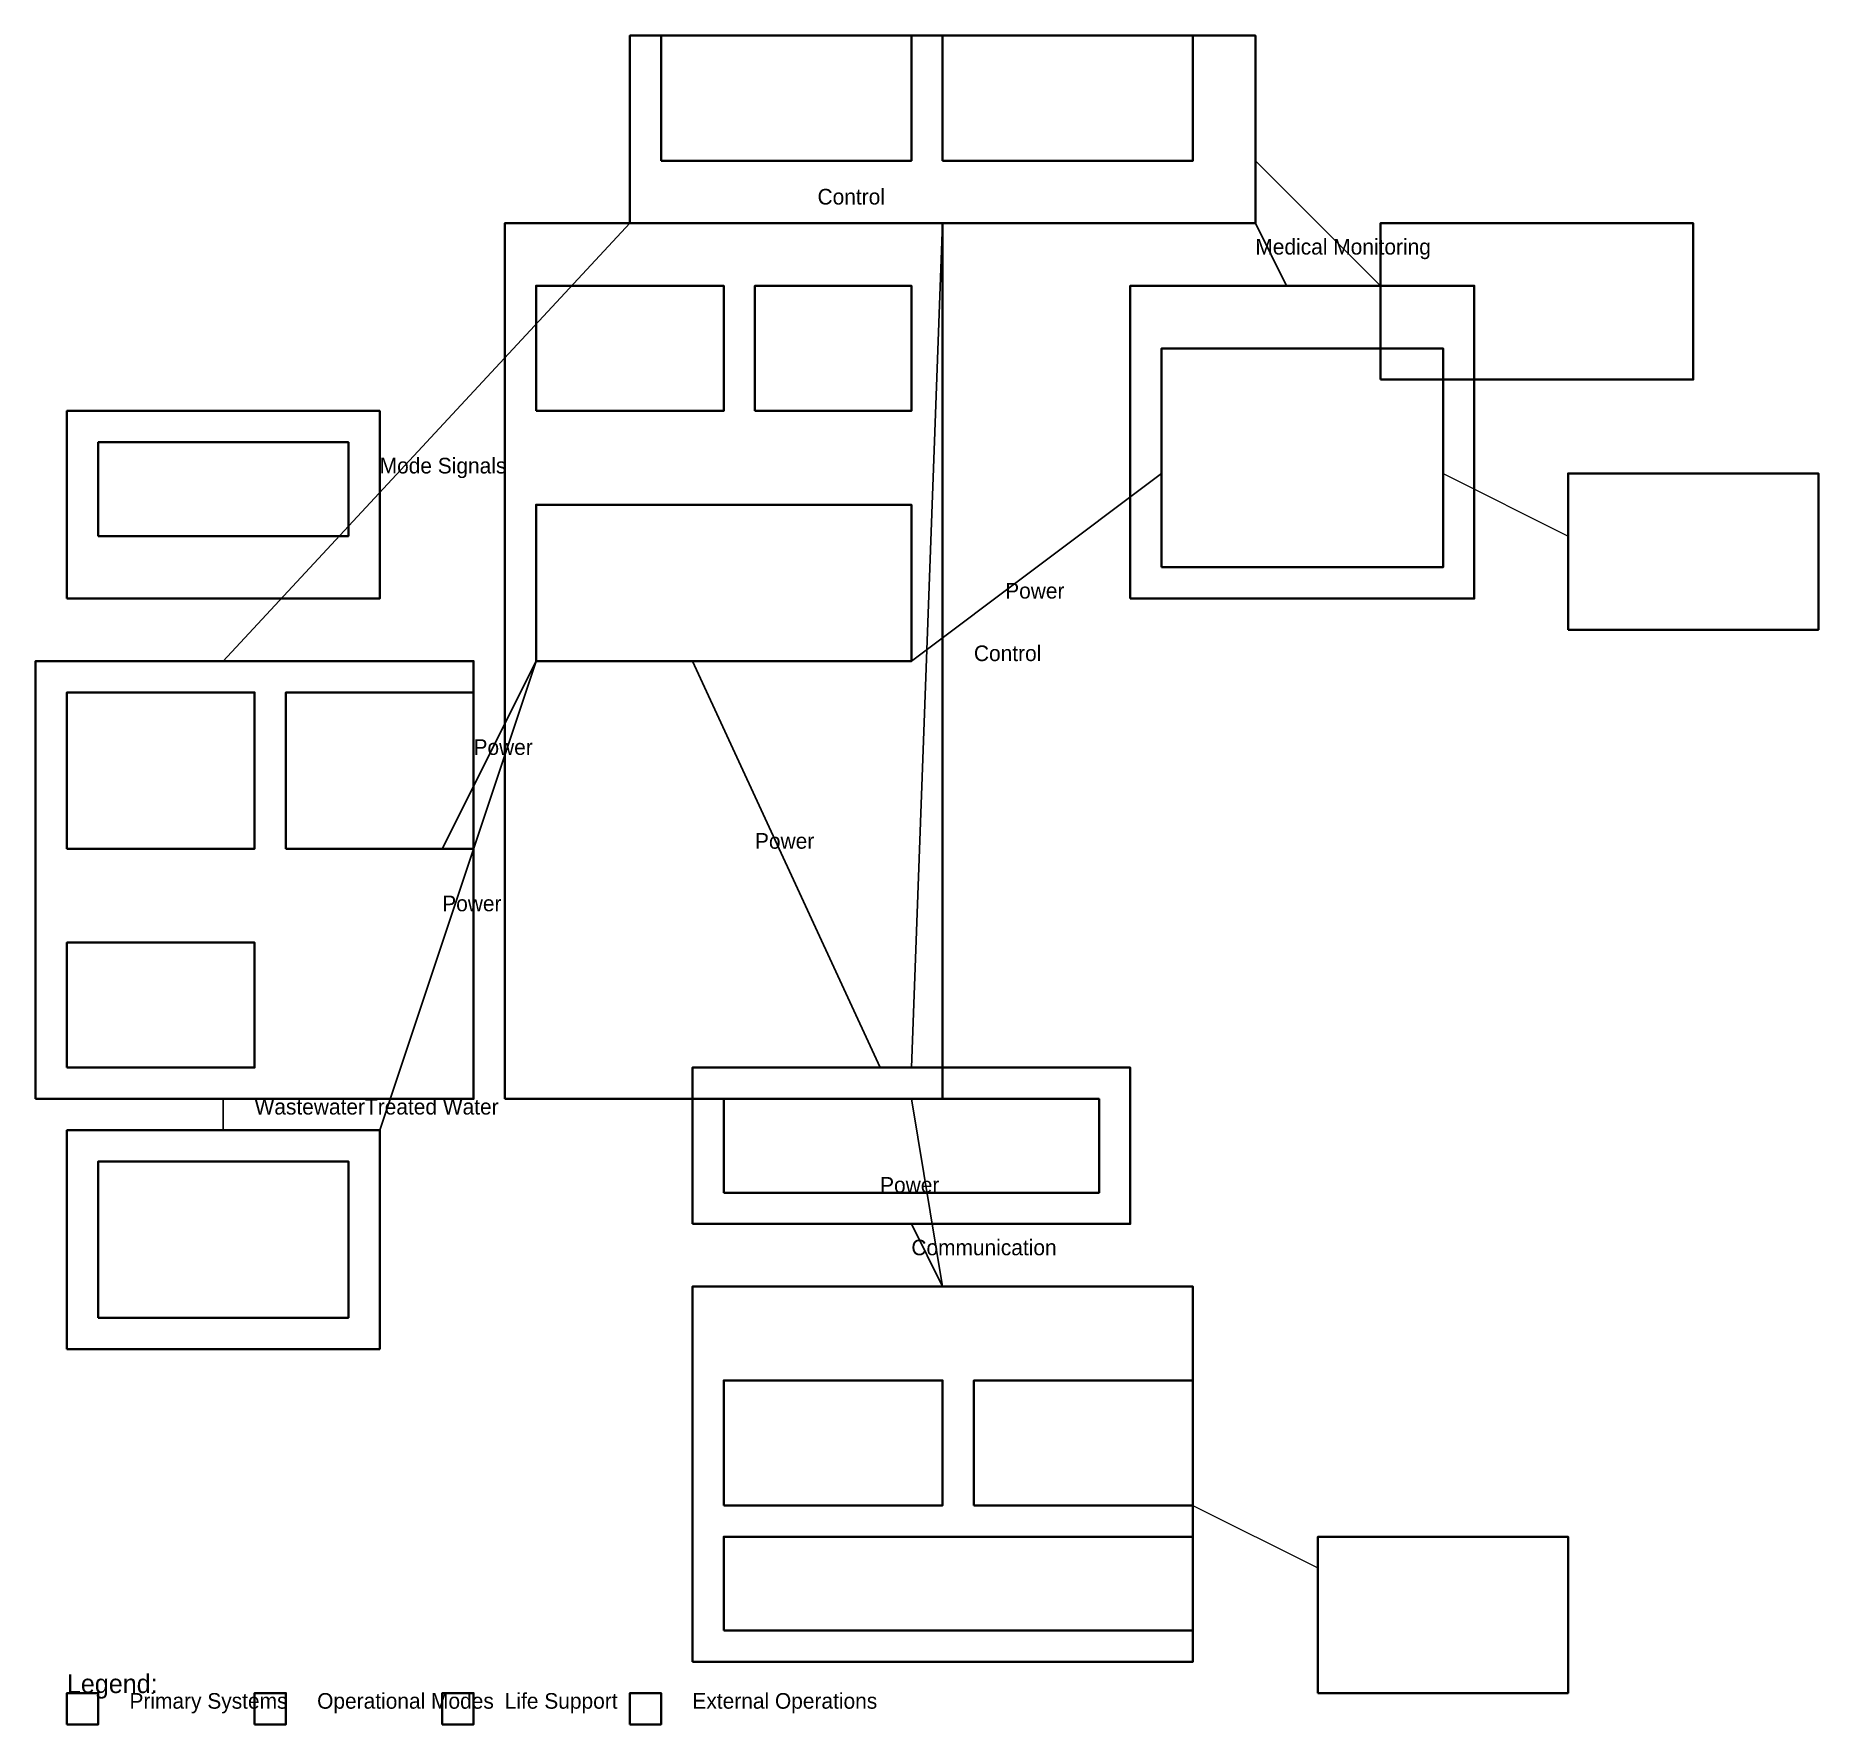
# Model space of a CAD drawing. Header units: metres. Extents: x 0.5 to 29, y 0 to 27.
import ezdxf

# ---------------------------------------------------------------- set-up
doc = ezdxf.new("R2010")
doc.units = ezdxf.units.M

msp = doc.modelspace()

# ---------------------------------------------------------------- linework, layer by layer
at = {"color": 8, "lineweight": 15}
for p, q in [((20, 25), (22, 23)), ((23, 20), (25, 19)), ((19, 3.5), (21, 2.5))]:
    msp.add_line(p, q, dxfattribs=at)
at = {"color": 7, "lineweight": 25}
for p, q in [((10, 24), (3.5, 17)), ((15, 24), (11.5, 24)), ((15, 24), (14.5, 10.5)), ((20, 24), (20.5, 23)), ((14.5, 17), (18.5, 20)), ((8.5, 17), (6, 9.5)), ((8.5, 17), (7, 14)), ((11, 17), (14, 10.5)), ((3.5, 9.5), (3.5, 10)), ((14.5, 10), (15, 7)), ((14.5, 8), (15, 7))]:
    msp.add_line(p, q, dxfattribs=at)
at = {"color": 8, "lineweight": 35}
for points in [[(10, 24), (20, 24), (20, 27), (10, 27), (10, 24)], [(10.5, 25), (14.5, 25), (14.5, 27), (10.5, 27), (10.5, 25)], [(15, 25), (19, 25), (19, 27), (15, 27), (15, 25)], [(8, 10), (15, 10), (15, 24), (8, 24), (8, 10)], [(22, 21.5), (27, 21.5), (27, 24), (22, 24), (22, 21.5)], [(8.5, 21), (11.5, 21), (11.5, 23), (8.5, 23), (8.5, 21)], [(12, 21), (14.5, 21), (14.5, 23), (12, 23), (12, 21)], [(18, 18), (23.5, 18), (23.5, 23), (18, 23), (18, 18)], [(18.5, 18.5), (23, 18.5), (23, 22), (18.5, 22), (18.5, 18.5)], [(1.5, 19), (5.5, 19), (5.5, 20.5), (1.5, 20.5), (1.5, 19)], [(25, 17.5), (29, 17.5), (29, 20), (25, 20), (25, 17.5)], [(8.5, 17), (14.5, 17), (14.5, 19.5), (8.5, 19.5), (8.5, 17)], [(1, 14), (4, 14), (4, 16.5), (1, 16.5), (1, 14)], [(4.5, 14), (7.5, 14), (7.5, 16.5), (4.5, 16.5), (4.5, 14)], [(1, 10.5), (4, 10.5), (4, 12.5), (1, 12.5), (1, 10.5)], [(11, 8), (18, 8), (18, 10.5), (11, 10.5), (11, 8)], [(11.5, 8.5), (17.5, 8.5), (17.5, 10), (11.5, 10), (11.5, 8.5)], [(1, 6), (6, 6), (6, 9.5), (1, 9.5), (1, 6)], [(1.5, 6.5), (5.5, 6.5), (5.5, 9), (1.5, 9), (1.5, 6.5)], [(11.5, 3.5), (15, 3.5), (15, 5.5), (11.5, 5.5), (11.5, 3.5)], [(15.5, 3.5), (19, 3.5), (19, 5.5), (15.5, 5.5), (15.5, 3.5)], [(11.5, 1.5), (19, 1.5), (19, 3), (11.5, 3), (11.5, 1.5)], [(21, 0.5), (25, 0.5), (25, 3), (21, 3), (21, 0.5)], [(1, 0), (1.5, 0), (1.5, 0.5), (1, 0.5), (1, 0)]]:
    msp.add_lwpolyline(points, dxfattribs=at)
at = {"color": 2, "lineweight": 35}
for points in [[(1, 18), (6, 18), (6, 21), (1, 21), (1, 18)], [(4, 0), (4.5, 0), (4.5, 0.5), (4, 0.5), (4, 0)]]:
    msp.add_lwpolyline(points, dxfattribs=at)
at = {"color": 3, "lineweight": 35}
for points in [[(0.5, 10), (7.5, 10), (7.5, 17), (0.5, 17), (0.5, 10)], [(7, 0), (7.5, 0), (7.5, 0.5), (7, 0.5), (7, 0)]]:
    msp.add_lwpolyline(points, dxfattribs=at)
at = {"color": 30, "lineweight": 35}
for points in [[(11, 1), (19, 1), (19, 7), (11, 7), (11, 1)], [(10, 0), (10.5, 0), (10.5, 0.5), (10, 0.5), (10, 0)]]:
    msp.add_lwpolyline(points, dxfattribs=at)

# ---------------------------------------------------------------- texts
at = {"color": 7}
for s, height, p in [('Control', 0.25, (13, 24.3)), ('Medical Monitoring', 0.25, (20, 23.5)), ('Mode Signals', 0.25, (6, 20)), ('Power', 0.25, (16, 18)), ('Control', 0.25, (15.5, 17)), ('Power', 0.25, (7.5, 15.5)), ('Power', 0.25, (12, 14)), ('Power', 0.25, (7, 13)), ('WastewaterTreated Water', 0.25, (4, 9.75)), ('Power', 0.25, (14, 8.5)), ('Communication', 0.25, (14.5, 7.5)), ('Legend:', 0.3, (1, 0.5)), ('Primary Systems', 0.25, (2, 0.25)), ('Operational Modes', 0.25, (5, 0.25)), ('Life Support', 0.25, (8, 0.25)), ('External Operations', 0.25, (11, 0.25))]:
    msp.add_text(s, height=height, dxfattribs=at).set_placement(p)

doc.saveas('drawing.dxf')
